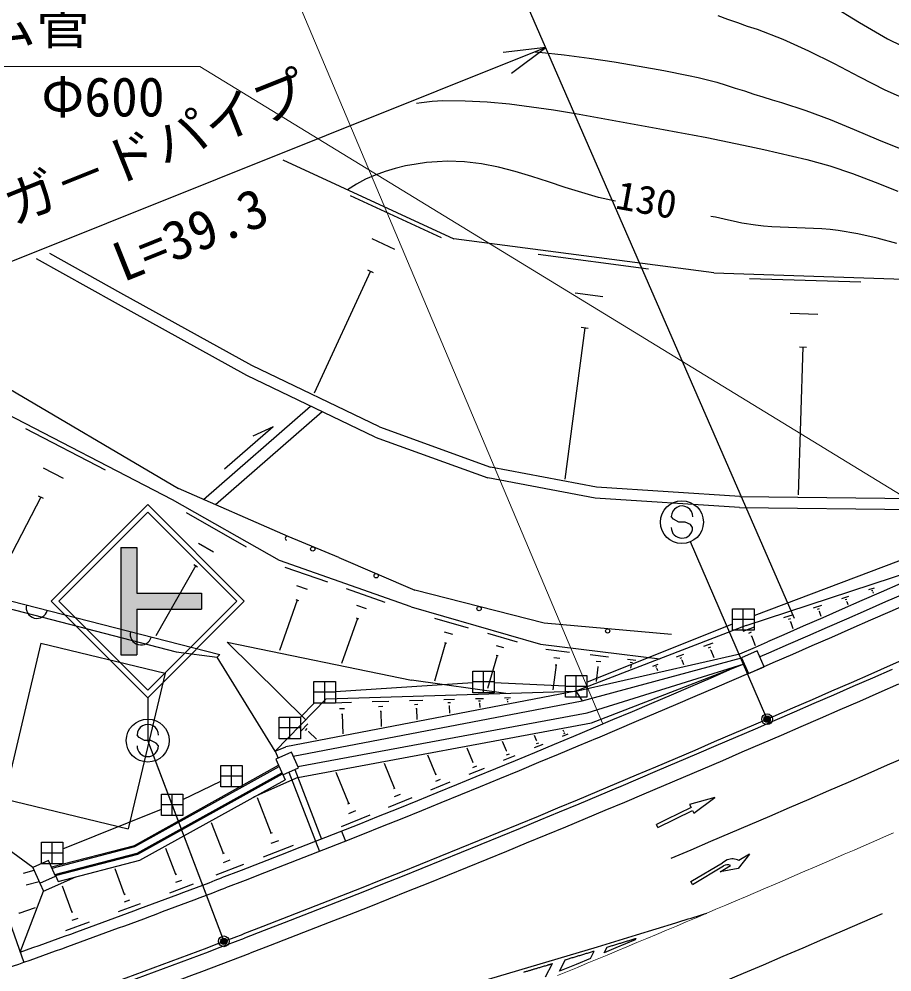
# Model space of a CAD drawing. Units: millimetres, scale not verified. Extents: x 40000 to 680000, y 20000 to 380000.
# Drawn here: x 173428 to 214086, y 274810 to 319198 of the extents above; entities that cross this region are included whole.
import ezdxf
from ezdxf.enums import TextEntityAlignment as Align

# ---------------------------------------------------------------- set-up
doc = ezdxf.new("R2010")
doc.units = ezdxf.units.MM
doc.header["$LTSCALE"] = 1000
doc.header["$PDMODE"] = 32
doc.header["$PDSIZE"] = 500
doc.linetypes.add('CHAIN', pattern=[18.5, 12, -1.5, 3.5, -1.5])
for name, color, linetype, lineweight in [('M-BGD', 7, 'Continuous', 25), ('M-BMK', 2, 'CHAIN', 13), ('M-BMK-ROW', 30, 'Continuous', 25), ('M-STR-HTXT', 7, 'Continuous', 13), ('M-STR-STRC', 7, 'Continuous', 25)]:
    doc.layers.add(name, color=color, linetype=linetype, lineweight=lineweight)
doc.styles.add('@ＭＳ ゴシック', font='')
doc.styles.add('ＭＳ ゴシック', font='')
doc.styles.get('@ＭＳ ゴシック').set_extended_font_data('@MS Gothic')
doc.styles.get('ＭＳ ゴシック').set_extended_font_data('MS Gothic')

msp = doc.modelspace()

# ---------------------------------------------------------------- hatches: boundary and pattern name
at = {"layer": 'M-STR-STRC'}
msp.add_hatch(color=256, dxfattribs=at).paths.add_polyline_path([(178171, 294586), (178921, 294586), (178921, 292461), (181921, 292461), (181921, 291711), (178921, 291711), (178921, 289586), (178171, 289586)])

# ---------------------------------------------------------------- linework, layer by layer
at = {"layer": 'M-BGD'}
for p, q in [((185708, 312644), (193685, 308960)), ((188854, 310971), (193085, 309017)), ((189854, 308969), (190912, 308480)), ((205789, 307369), (193685, 308960)), ((178176, 306424), (174857, 308272)), ((197610, 308242), (202752, 307566)), ((177925, 305972), (174234, 308027)), ((189797, 307455), (187172, 301773)), ((189664, 307516), (189929, 307394)), ((205789, 307369), (221360, 306870)), ((207451, 307116), (212630, 306950)), ((184267, 303055), (178176, 306424)), ((199335, 306446), (200621, 306277)), ((184030, 302596), (177925, 305972)), ((209344, 305500), (210638, 305458)), ((199775, 304819), (198849, 297769)), ((199615, 304840), (199936, 304798)), ((209941, 303926), (209721, 297033)), ((209779, 303931), (210103, 303920)), ((190212, 300204), (184267, 303055)), ((172234, 302402), (180855, 297336)), ((190012, 299727), (184030, 302596)), ((180582, 296803), (171595, 301448)), ((182026, 296825), (187006, 301169)), ((182581, 296582), (187543, 300911)), ((173731, 300119), (177443, 298200)), ((185260, 300204), (183000, 298231)), ((185260, 300204), (184310, 299772)), ((190212, 300204), (195394, 298327)), ((190012, 299727), (195256, 297827)), ((174548, 298286), (175475, 297806)), ((200330, 297385), (195394, 298327)), ((200265, 296872), (195256, 297827)), ((174320, 296992), (174552, 296873)), ((185969, 295100), (180855, 297336)), ((207003, 296959), (200330, 297385)), ((207003, 296959), (217868, 296840)), ((174436, 296933), (172109, 292431)), ((185553, 293974), (180582, 296803)), ((206983, 296443), (200265, 296872)), ((181215, 296212), (184014, 294620)), ((206983, 296443), (217638, 296326)), ((161667, 295002), (182782, 289599)), ((181787, 294776), (182487, 294378)), ((188327, 294116), (185969, 295100)), ((162633, 294420), (180745, 289714)), ((207297, 290954), (218134, 294511)), ((191696, 291818), (185553, 293974)), ((188327, 294116), (191868, 292599)), ((181659, 293737), (179796, 290463)), ((181572, 293787), (181747, 293687)), ((185811, 293672), (187794, 292976)), ((186346, 292816), (186841, 292642)), ((188670, 292668), (190459, 292040)), ((197888, 291063), (191867, 292599)), ((213017, 292621), (213273, 292705)), ((213139, 292576), (213203, 292597)), ((186385, 292134), (185557, 289776)), ((186323, 292156), (186447, 292112)), ((211758, 292208), (212075, 292312)), ((211908, 292152), (211987, 292178)), ((211969, 292066), (211988, 292073)), ((211979, 292070), (212026, 291926)), ((213188, 292507), (213204, 292512)), ((213196, 292509), (213216, 292448)), ((189153, 291896), (189600, 291739)), ((191696, 291818), (197723, 290077)), ((210438, 291775), (210817, 291899)), ((210617, 291707), (210712, 291739)), ((189188, 291280), (188450, 289180)), ((189132, 291300), (189244, 291261)), ((192784, 291295), (194340, 290846)), ((209053, 291320), (209498, 291466)), ((209264, 291242), (209375, 291278)), ((210690, 291605), (210714, 291613)), ((210702, 291609), (210776, 291382)), ((203824, 290529), (197888, 291063)), ((207297, 290954), (199368, 287884)), ((207156, 290678), (207682, 290882)), ((209349, 291122), (209377, 291131)), ((209363, 291127), (209467, 290811)), ((193233, 290660), (193622, 290547)), ((195246, 290584), (196628, 290185)), ((207414, 290597), (207546, 290648)), ((207525, 290458), (207558, 290471)), ((207541, 290464), (207714, 290018)), ((174444, 290128), (172730, 282878)), ((174444, 290128), (180226, 288723)), ((183120, 290176), (186788, 286559)), ((183120, 290176), (191708, 288408)), ((193293, 290137), (192778, 288357)), ((193244, 290151), (193341, 290123)), ((195644, 290020), (195990, 289920)), ((197723, 290077), (203269, 289394)), ((205331, 289978), (205761, 290145)), ((205542, 289912), (205649, 289954)), ((207001, 289627), (207735, 289945)), ((207735, 289945), (208286, 290184)), ((180745, 289714), (182656, 289473)), ((182656, 289473), (182782, 289599)), ((185361, 285087), (182656, 289473)), ((195697, 289555), (195250, 288007)), ((195654, 289568), (195740, 289543)), ((197971, 289845), (199075, 289709)), ((198344, 289463), (198620, 289429)), ((199368, 287884), (207001, 289627)), ((199658, 287442), (207080, 289443)), ((200025, 289592), (200887, 289486)), ((204049, 289482), (204386, 289613)), ((204215, 289430), (204299, 289463)), ((205632, 289798), (205659, 289809)), ((205646, 289804), (205783, 289450)), ((198441, 289114), (198298, 287951)), ((198407, 289119), (198476, 289110)), ((199897, 286875), (207199, 289169)), ((200091, 286415), (207199, 289169)), ((200393, 289021), (200309, 288343)), ((200317, 289293), (200532, 289267)), ((200366, 289025), (200420, 289018)), ((201764, 289378), (202161, 289329)), ((201899, 289241), (201998, 289229)), ((201933, 289116), (201915, 288965)), ((201921, 289117), (201946, 289114)), ((202947, 289055), (203203, 289154)), ((203073, 289016), (203137, 289040)), ((204285, 289341), (204306, 289350)), ((204296, 289346), (204379, 289130)), ((180226, 288723), (178512, 281473)), ((203126, 288948), (203142, 288954)), ((203134, 288951), (203172, 288854)), ((196100, 287786), (191708, 288408)), ((199368, 287884), (185847, 285297)), ((187735, 287537), (199368, 287884)), ((199368, 287884), (199658, 287442)), ((185361, 285087), (187735, 287537)), ((186199, 284865), (199658, 287442)), ((188008, 287345), (188920, 287373)), ((189883, 287401), (190645, 287424)), ((191614, 287453), (192237, 287471)), ((191853, 287273), (192009, 287277)), ((193212, 287500), (193706, 287515)), ((193402, 287357), (193525, 287361)), ((193452, 287210), (193483, 287211)), ((193468, 287211), (193478, 286858)), ((194686, 287544), (195063, 287555)), ((194831, 287436), (194925, 287438)), ((194869, 287324), (194893, 287324)), ((194881, 287324), (194887, 287127)), ((196047, 287585), (196314, 287593)), ((196150, 287508), (196216, 287510)), ((196177, 287428), (196194, 287429)), ((196185, 287428), (196187, 287376)), ((186419, 284375), (199897, 286875)), ((188358, 287082), (188586, 287089)), ((188452, 286811), (188509, 286812)), ((188480, 286811), (188507, 285907)), ((190176, 287181), (190366, 287187)), ((190254, 286955), (190302, 286956)), ((190278, 286955), (190299, 286250)), ((191917, 287088), (191956, 287089)), ((191937, 287088), (191952, 286566)), ((186408, 283874), (200091, 286415)), ((186556, 286033), (186876, 286363)), ((186775, 286060), (186855, 286143)), ((186904, 285995), (186924, 286016)), ((186914, 286006), (187277, 285654)), ((198739, 285797), (199002, 285904)), ((198806, 286008), (198780, 286071)), ((198797, 286005), (198814, 286011)), ((198805, 285916), (198871, 285943)), ((196130, 285114), (195953, 285546)), ((197436, 285264), (197834, 285427)), ((197537, 285584), (197440, 285822)), ((197525, 285579), (197550, 285589)), ((197536, 285444), (197636, 285485)), ((185361, 285087), (185847, 285297)), ((185361, 285087), (185499, 284768)), ((194570, 284592), (194304, 285240)), ((196113, 285107), (196147, 285121)), ((196129, 284921), (196266, 284977)), ((190919, 283371), (190447, 284524)), ((192839, 284013), (192475, 284901)), ((194547, 284583), (194592, 284601)), ((195991, 284673), (196539, 284897)), ((185994, 284114), (187419, 280422)), ((186268, 284237), (187518, 280998)), ((188789, 282659), (188197, 284107)), ((194388, 284017), (195102, 284309)), ((194568, 284341), (194747, 284414)), ((186408, 283874), (184343, 282944)), ((185695, 284035), (185818, 283762)), ((192610, 283290), (193509, 283658)), ((192810, 284002), (192867, 284025)), ((192836, 283697), (193061, 283789)), ((190884, 283357), (190953, 283385)), ((172730, 282878), (178512, 281473)), ((185171, 281275), (184538, 282922)), ((190638, 282483), (191741, 282935)), ((190916, 282984), (191192, 283096)), ((205838, 282933), (204662, 282606)), ((204861, 282202), (205838, 282933)), ((188747, 282642), (188831, 282676)), ((188786, 282192), (189119, 282328)), ((203179, 281542), (204795, 282337)), ((204728, 282471), (203584, 281909)), ((204662, 282606), (204728, 282471)), ((204795, 282337), (204861, 282202)), ((188450, 281589), (189781, 282133)), ((203584, 281909), (203113, 281677)), ((171429, 281579), (173647, 275256)), ((174077, 279682), (171429, 281579)), ((182945, 280331), (182398, 281752)), ((203179, 281542), (203113, 281677)), ((185215, 281291), (185128, 281258)), ((188448, 281365), (188628, 280899)), ((180732, 279352), (180265, 280567)), ((186198, 280702), (184793, 280161)), ((185509, 280921), (185158, 280786)), ((182985, 280346), (182905, 280316)), ((207452, 280299), (206919, 279631)), ((207452, 280299), (206958, 280004)), ((174807, 280008), (174077, 279682)), ((174077, 279682), (174402, 278952)), ((175133, 279277), (174807, 280008)), ((183880, 279810), (182601, 279318)), ((183253, 280009), (182933, 279886)), ((204723, 279017), (206190, 279894)), ((204800, 278889), (206238, 279748)), ((206079, 279478), (206572, 279773)), ((206418, 280031), (206190, 279894)), ((173632, 279408), (174137, 279548)), ((174402, 278952), (175133, 279277)), ((174571, 278573), (176065, 279238)), ((175123, 279300), (175245, 279026)), ((178335, 278415), (177898, 279610)), ((180767, 279365), (180698, 279339)), ((206919, 279631), (206079, 279478)), ((173764, 278864), (174368, 279028)), ((174402, 278952), (174571, 278573)), ((175903, 277584), (175454, 278813)), ((181532, 278906), (180438, 278486)), ((180995, 279077), (180722, 278971)), ((204800, 278889), (204723, 279017)), ((173480, 275732), (174571, 278573)), ((178367, 278426), (178303, 278403)), ((179068, 277990), (178049, 277617)), ((178574, 278156), (178320, 278062)), ((173446, 277526), (173434, 277562)), ((173440, 277544), (174196, 277809)), ((175938, 277597), (175869, 277572)), ((176699, 277123), (175593, 276718)), ((176163, 277303), (175887, 277202)), ((202131, 276306), (202167, 276375)), ((200039, 275436), (200221, 275784)), ((200687, 275705), (200824, 275967)), ((198599, 274843), (198881, 275382)), ((197953, 274577), (198279, 275202))]:
    msp.add_line(p, q, dxfattribs=at)
for points in [[(211256, 319849), (212569, 319038), (213885, 318274), (215212, 317617), (216562, 317126), (217945, 316860), (219372, 316880), (220321, 317101), (221199, 317493), (222020, 318023), (222800, 318657), (223551, 319362)], [(205974, 319358), (206431, 319196), (206888, 319033), (207346, 318873), (207804, 318720), (209009, 318267), (210203, 317722), (211390, 317123), (212574, 316505), (213759, 315908), (214949, 315369), (216148, 314925), (217359, 314614), (218587, 314474), (219836, 314542), (220835, 314788), (221763, 315202), (222636, 315750), (223466, 316402), (224268, 317124), (225056, 317886), (225844, 318655), (226646, 319399)], [(197473, 317667), (197659, 317653), (198826, 317530), (199990, 317378), (201152, 317202), (202311, 317007), (203466, 316796), (204615, 316575), (205056, 316480), (205493, 316371), (205927, 316251), (206360, 316121), (206790, 315986), (207220, 315847), (207649, 315706), (208079, 315568), (208510, 315434), (208943, 315307), (210074, 314944), (211202, 314515), (212329, 314051), (213455, 313579), (214584, 313128)], [(191934, 315274), (192166, 315315), (192663, 315376), (193164, 315403), (194200, 315392), (195233, 315336), (196265, 315241), (197295, 315114), (198324, 314962), (199351, 314792), (200377, 314609), (201401, 314420), (202425, 314233), (203448, 314053), (204119, 313935), (204790, 313811), (205459, 313681), (206127, 313547), (206794, 313407), (207461, 313263), (208126, 313115), (208791, 312965), (209455, 312811), (210119, 312656), (211187, 312361), (212248, 311998), (213306, 311594), (214361, 311176)], [(201207, 310707), (200422, 310890), (199642, 311111), (198865, 311356), (198090, 311611), (197315, 311862), (196538, 312095), (195758, 312297), (194973, 312454), (194182, 312551), (193383, 312575), (192896, 312554), (192407, 312511), (191918, 312445), (191432, 312355), (190951, 312239), (190478, 312098), (190017, 311929), (189570, 311732), (189140, 311505), (188730, 311248)], [(214308, 308749), (213406, 308988), (212499, 309193), (211586, 309349), (211202, 309394), (210817, 309425), (210430, 309447), (210043, 309462), (209656, 309473), (209269, 309484), (208882, 309498), (208495, 309518), (208110, 309549), (207726, 309591), (207516, 309621), (207308, 309656), (207100, 309695), (206893, 309736), (206686, 309780), (206480, 309825), (206274, 309872), (206067, 309918), (205861, 309963), (205654, 310007)], [(218134, 294511), (217228, 294109), (216318, 293707), (215409, 293305), (214501, 292904), (213592, 292504), (212684, 292105), (211775, 291706), (210867, 291309), (209959, 290912), (209051, 290517), (208286, 290184)], [(218746, 294235), (218340, 294055), (217430, 293652), (216521, 293249), (215611, 292848), (214702, 292446), (213794, 292046), (212885, 291647), (211976, 291248), (211068, 290851), (210159, 290454), (209251, 290058), (208342, 289664), (207933, 289486)], [(218950, 293779), (218542, 293598), (217632, 293195), (216723, 292792), (215813, 292390), (214904, 291989), (213995, 291589), (213086, 291189), (212177, 290790), (211268, 290393), (210359, 289996), (209450, 289600), (208541, 289205), (207632, 288811), (207398, 288710)], [(214921, 289483), (214010, 289083), (213100, 288684), (212189, 288285), (211278, 287887), (210368, 287491), (209457, 287095), (208546, 286700), (207635, 286307), (206724, 285914), (205812, 285523), (204901, 285132), (203989, 284743), (203077, 284355), (202165, 283969), (201264, 283588)], [(207199, 289169), (206525, 288877), (205617, 288486), (204709, 288096), (203800, 287707), (202892, 287319), (201983, 286933), (201074, 286548), (200170, 286166)], [(207398, 288710), (206723, 288418), (205815, 288027), (204906, 287636), (203997, 287247), (203088, 286859), (202178, 286473), (201269, 286087), (200365, 285706)], [(214091, 288900), (213180, 288500), (212269, 288102), (211358, 287704), (210447, 287307), (209536, 286911), (208625, 286517), (207714, 286123), (206803, 285730), (205891, 285339), (204979, 284948), (204067, 284559), (203155, 284171), (202243, 283785), (201342, 283404)], [(214392, 288213), (213481, 287814), (212570, 287415), (211658, 287017), (210747, 286620), (209835, 286223), (208923, 285828), (208011, 285434), (207099, 285041), (206187, 284649), (205274, 284259), (204361, 283869), (203448, 283481), (202535, 283094), (201622, 282708), (200708, 282324), (199794, 281941), (198880, 281560), (197965, 281180), (197050, 280801), (196135, 280425), (195219, 280049), (194303, 279676), (193386, 279304), (192470, 278934), (191552, 278566), (190635, 278199), (189717, 277834), (188798, 277471), (187879, 277111), (186959, 276752), (186039, 276395), (185119, 276040), (184198, 275687)], [(200170, 286166), (200166, 286164), (199257, 285782), (198348, 285401), (197438, 285022), (196529, 284644), (195620, 284268), (194710, 283893), (193800, 283521), (192890, 283149), (191980, 282780), (191069, 282412), (190158, 282047), (189247, 281683), (188336, 281321), (187424, 280961), (186512, 280603), (185600, 280247), (184687, 279893), (183774, 279541), (182861, 279191)], [(200365, 285706), (200360, 285703), (199450, 285321), (198541, 284940), (197631, 284560), (196721, 284182), (195810, 283806), (194900, 283431), (193989, 283058), (193078, 282686), (192167, 282317), (191256, 281949), (190344, 281583), (189432, 281218), (188520, 280856), (187607, 280495), (186694, 280137), (185781, 279781), (184867, 279426), (183953, 279074), (183039, 278724)], [(214785, 284837), (213871, 284437), (212957, 284038), (212043, 283639), (211129, 283242), (210214, 282846), (209299, 282450), (208383, 282056), (207468, 281663), (206552, 281270), (205635, 280879), (204718, 280489), (203792, 280097)], [(174944, 279702), (178799, 280706), (185514, 284437)], [(174968, 279647), (178820, 280649), (185539, 284382)], [(175098, 279355), (178932, 280349), (185670, 284090)], [(175123, 279300), (178953, 280293), (185695, 284035)], [(175245, 279026), (179057, 280012), (185818, 283762)], [(201264, 283588), (201253, 283584), (200340, 283200), (199428, 282818), (198515, 282437), (197601, 282057), (196688, 281680), (195774, 281303), (194860, 280929), (193945, 280556), (193030, 280185), (192115, 279815), (191199, 279447), (190283, 279082), (189367, 278718), (188450, 278355), (187533, 277995), (186615, 277637), (185697, 277281), (184778, 276927), (183859, 276575)], [(201342, 283404), (201331, 283400), (200418, 283016), (199505, 282633), (198591, 282252), (197678, 281873), (196764, 281495), (195850, 281118), (194935, 280744), (194020, 280371), (193105, 279999), (192190, 279630), (191274, 279262), (190357, 278896), (189440, 278532), (188523, 278169), (187605, 277809), (186687, 277451), (185769, 277094), (184850, 276740), (183930, 276388)], [(194878, 274355), (196709, 274892), (198538, 275436), (200366, 275985), (202192, 276539), (204016, 277099), (204161, 277143), (204305, 277188), (204449, 277232), (204593, 277277), (204737, 277321), (204881, 277366), (205025, 277410), (205169, 277455), (205313, 277499), (205457, 277544)], [(213637, 277518), (212696, 277110), (211775, 276712), (210853, 276315), (209931, 275918), (209008, 275523), (208085, 275129), (207161, 274736), (206236, 274344), (205311, 273954), (204385, 273564), (203458, 273176), (202531, 272789), (201602, 272404), (199773, 271647)], [(202131, 276306), (201224, 275928), (200687, 275705)], [(200824, 275967), (200869, 275981), (200914, 275994), (200959, 276008), (201003, 276021), (201048, 276035), (201093, 276048), (201138, 276062), (201182, 276075), (201227, 276089), (201272, 276103), (201317, 276116), (201361, 276130), (201406, 276143), (201451, 276157), (201496, 276171), (201540, 276184), (201585, 276198), (201630, 276211), (201675, 276225), (201719, 276239), (201764, 276252), (201809, 276266), (201853, 276280), (201898, 276293), (201943, 276307), (201988, 276321), (202032, 276334), (202077, 276348), (202122, 276362), (202167, 276375)], [(198881, 275382), (198926, 275395), (198971, 275408), (199015, 275422), (199060, 275435), (199105, 275448), (199149, 275462), (199194, 275475), (199239, 275489), (199283, 275502), (199328, 275515), (199373, 275529), (199417, 275542), (199462, 275556), (199507, 275569), (199551, 275582), (199596, 275596), (199641, 275609), (199685, 275623), (199730, 275636), (199775, 275650), (199819, 275663), (199864, 275677), (199908, 275690), (199953, 275704), (199998, 275717), (200042, 275730), (200087, 275744), (200132, 275757), (200176, 275771), (200221, 275784)], [(200039, 275436), (199377, 275163), (198599, 274843)], [(196943, 274805), (196975, 274814), (197008, 274824), (197040, 274834), (197072, 274843), (197105, 274853), (197137, 274862), (197169, 274872), (197202, 274881), (197234, 274891), (197266, 274900), (197299, 274910), (197331, 274920), (197363, 274929), (197396, 274939), (197428, 274948), (197460, 274958), (197493, 274968), (197525, 274977), (197557, 274987), (197590, 274996), (197634, 275010), (197679, 275023), (197723, 275036), (197768, 275049), (197812, 275063), (197857, 275076), (197901, 275089), (197946, 275102), (197990, 275116), (198035, 275129), (198047, 275132), (198059, 275136), (198072, 275140), (198084, 275143), (198096, 275147), (198108, 275151), (198120, 275154), (198133, 275158), (198145, 275162), (198157, 275165), (198169, 275169), (198182, 275173), (198194, 275176), (198206, 275180), (198218, 275183), (198231, 275187), (198243, 275191), (198255, 275194), (198267, 275198), (198279, 275202)]]:
    msp.add_lwpolyline(points, dxfattribs=at)
for points in [[(207398, 288709), (208132, 289027), (207814, 289761), (207080, 289443)], [(185716, 283989), (186445, 284317), (186117, 285047), (185387, 284718)]]:
    msp.add_lwpolyline(points, close=True, dxfattribs=at)
for centre in [(187109, 294516), (190062, 293263), (194854, 291734), (200845, 290696)]:
    msp.add_circle(centre, 100, dxfattribs=at)
for centre, radius, start, end in [((185930, 295008), 100, 67.337, 247.337), ((174261, 291780), 500, 165.6481, 345.6481), ((179105, 290540), 500, 165.6481, 345.6481), ((206428, 279454), 350, 65.6822, 122.943), ((206657, 279373), 700, 64.4626, 109.9126), ((25971, 690269), 440000, 289.58762, 290.88964), ((25971, 690269), 440500, 289.58732, 290.88964), ((25971, 690269), 442800, 289.0362, 290.88964), ((25971, 690269), 443000, 289.03519, 290.88964), ((25971, 690269), 443750, 288.89011, 290.88964), ((25971, 690269), 440500, 289.32719, 289.58732)]:
    msp.add_arc(centre, radius, start, end, dxfattribs=at)
at = {"layer": 'M-BMK'}
msp.add_lwpolyline([(214157, 281288), (213698, 281088), (213240, 280888), (212781, 280689), (212323, 280490), (211864, 280291), (211405, 280092), (210946, 279894), (210487, 279696), (210028, 279498), (209569, 279300), (209109, 279102), (208650, 278905), (208190, 278708), (207731, 278512), (207271, 278315), (206811, 278119), (206351, 277923), (205891, 277728), (205430, 277533), (204970, 277338), (204509, 277143), (204049, 276949), (203588, 276755), (203127, 276561), (202666, 276368), (202204, 276175), (201743, 275982), (201281, 275790), (200820, 275598), (200358, 275406), (199896, 275215), (199434, 275024), (198972, 274833), (198509, 274643)], dxfattribs=at)
at = {"layer": 'M-BMK-ROW'}
for p, q in [((207662, 291413), (215847, 294515)), ((206662, 290723), (206662, 291723)), ((206662, 291723), (207662, 291723)), ((207162, 290723), (207162, 291723)), ((207662, 291723), (207662, 290723)), ((207662, 291223), (206662, 291223)), ((199879, 288312), (206662, 291024)), ((207662, 290723), (206662, 290723)), ((194560, 287819), (194560, 288819)), ((194560, 288819), (195560, 288819)), ((195060, 287819), (195060, 288819)), ((195560, 288819), (195560, 287819)), ((198879, 287613), (198879, 288613)), ((198879, 288613), (199879, 288613)), ((199379, 287613), (199379, 288613)), ((199879, 288613), (199879, 287613)), ((187165, 287336), (187165, 288336)), ((187165, 288336), (188165, 288336)), ((187665, 287336), (187665, 288336)), ((188165, 288336), (188165, 287336)), ((188165, 287868), (194560, 288286)), ((195560, 288319), (194560, 288319)), ((195560, 288295), (198879, 288136)), ((199879, 288113), (198879, 288113)), ((188165, 287836), (187165, 287836)), ((195560, 287819), (194560, 287819)), ((186530, 286676), (187175, 287336)), ((188165, 287336), (187165, 287336)), ((199879, 287613), (198879, 287613)), ((185541, 285676), (185541, 286676)), ((185541, 286676), (186541, 286676)), ((186041, 285676), (186041, 286676)), ((186541, 286676), (186541, 285676)), ((186541, 286176), (185541, 286176)), ((186541, 285676), (185541, 285676)), ((182820, 283433), (182820, 284433)), ((182820, 284433), (183820, 284433)), ((183320, 283433), (183320, 284433)), ((183820, 284433), (183820, 283433)), ((181058, 282838), (182820, 283691)), ((183820, 283933), (182820, 283933)), ((183820, 283433), (182820, 283433)), ((180058, 282096), (180058, 283096)), ((180058, 283096), (181058, 283096)), ((180558, 282096), (180558, 283096)), ((181058, 283096), (181058, 282096)), ((175472, 280549), (180058, 282394)), ((181058, 282596), (180058, 282596)), ((181058, 282096), (180058, 282096)), ((174472, 279848), (174472, 280848)), ((174472, 280848), (175472, 280848)), ((174972, 279848), (174972, 280848)), ((175472, 280848), (175472, 279848)), ((175472, 280348), (174472, 280348)), ((175472, 279848), (174472, 279848))]:
    msp.add_line(p, q, dxfattribs=at)
at = {"layer": 'M-STR-HTXT'}
for p, q in [((200606, 286396), (184284, 325095)), ((162843, 316993), (181843, 316993)), ((181843, 316993), (219452, 294002))]:
    msp.add_line(p, q, dxfattribs=at)
at = {"layer": 'M-STR-STRC'}
for p, q in [((209555, 291281), (197163, 319711)), ((197962, 317878), (163413, 304022)), ((197962, 317878), (195976, 317639)), ((196362, 316678), (197962, 317878)), ((174921, 292086), (179421, 296586)), ((183921, 292086), (179421, 296586)), ((175275, 292086), (179421, 296232)), ((183567, 292086), (179421, 296232)), ((203908, 295901), (203808, 296019)), ((204153, 295762), (203908, 295901)), ((204453, 295759), (204153, 295762)), ((204698, 295648), (204453, 295759)), ((204804, 295511), (204698, 295648)), ((208212, 286720), (204700, 294843)), ((178171, 294586), (178171, 289586)), ((178171, 294586), (178921, 294586)), ((178921, 294586), (178921, 292461)), ((174921, 292086), (179421, 287586)), ((175275, 292086), (179421, 287940)), ((178921, 292461), (181921, 292461)), ((179421, 287586), (183921, 292086)), ((179421, 287940), (183567, 292086)), ((181921, 292461), (181921, 291711)), ((178921, 291711), (181921, 291711)), ((178921, 291711), (178921, 289586)), ((178171, 289586), (178921, 289586)), ((179421, 287586), (179421, 285586)), ((179026, 285727), (178927, 285845)), ((179271, 285587), (179026, 285727)), ((179572, 285585), (179271, 285587)), ((182914, 276376), (179421, 285586)), ((179817, 285473), (179572, 285585)), ((179923, 285337), (179817, 285473)), ((182914, 276376), (179776, 284651))]:
    msp.add_line(p, q, dxfattribs=at)
for centre, radius in [((204303, 295761), 1000), ((179421, 285586), 1000), ((208272, 286582), 150), ((208272, 286582), 120), ((208272, 286582), 90), ((208272, 286582), 60), ((208272, 286582), 30), ((182967, 276236), 150), ((182967, 276236), 150), ((182967, 276236), 120), ((182967, 276236), 120), ((182967, 276236), 90), ((182967, 276236), 90), ((182967, 276236), 60), ((182967, 276236), 60), ((182967, 276236), 30), ((182967, 276236), 30)]:
    msp.add_circle(centre, radius, dxfattribs=at)
for centre, start, end in [((204308, 296015), 359.5549, 179.5549), ((204304, 295515), 179.5549, 359.5549), ((179427, 285841), 359.5549, 179.5549), ((179423, 285341), 179.5549, 359.5549)]:
    msp.add_arc(centre, 500, start, end, dxfattribs=at)
for p in [(208272, 286582), (182967, 276236), (182967, 276236)]:
    msp.add_point(p, dxfattribs=at)

# ---------------------------------------------------------------- texts
at = {"layer": 'M-BGD', "style": 'ＭＳ ゴシック', "width": 1.05}
msp.add_text('130', height=1320, rotation=349.652, dxfattribs=at).set_placement((201077, 309992), align=Align.BOTTOM_LEFT)
at = {"layer": 'M-STR-HTXT', "style": 'ＭＳ ゴシック'}
msp.add_text('ヒュ－ム管', height=1833, dxfattribs=at).set_placement((164218, 317493), align=Align.BOTTOM_LEFT)
msp.add_text('L=35.2\u3000Φ600', height=1833, dxfattribs=at).set_placement((172343, 316493), align=Align.TOP_CENTER)
at = {"layer": 'M-STR-STRC', "style": 'ＭＳ ゴシック'}
msp.add_text('ガ－ドパイプ', height=1833, rotation=21.854, dxfattribs=at).set_placement((180315, 311878), align=Align.BOTTOM_CENTER)
at = {"layer": 'M-STR-STRC', "style": '@ＭＳ ゴシック'}
msp.add_text('L=39.3', height=1833, rotation=21.854, dxfattribs=at).set_placement((181060, 310022), align=Align.TOP_CENTER)

doc.saveas('drawing.dxf')
